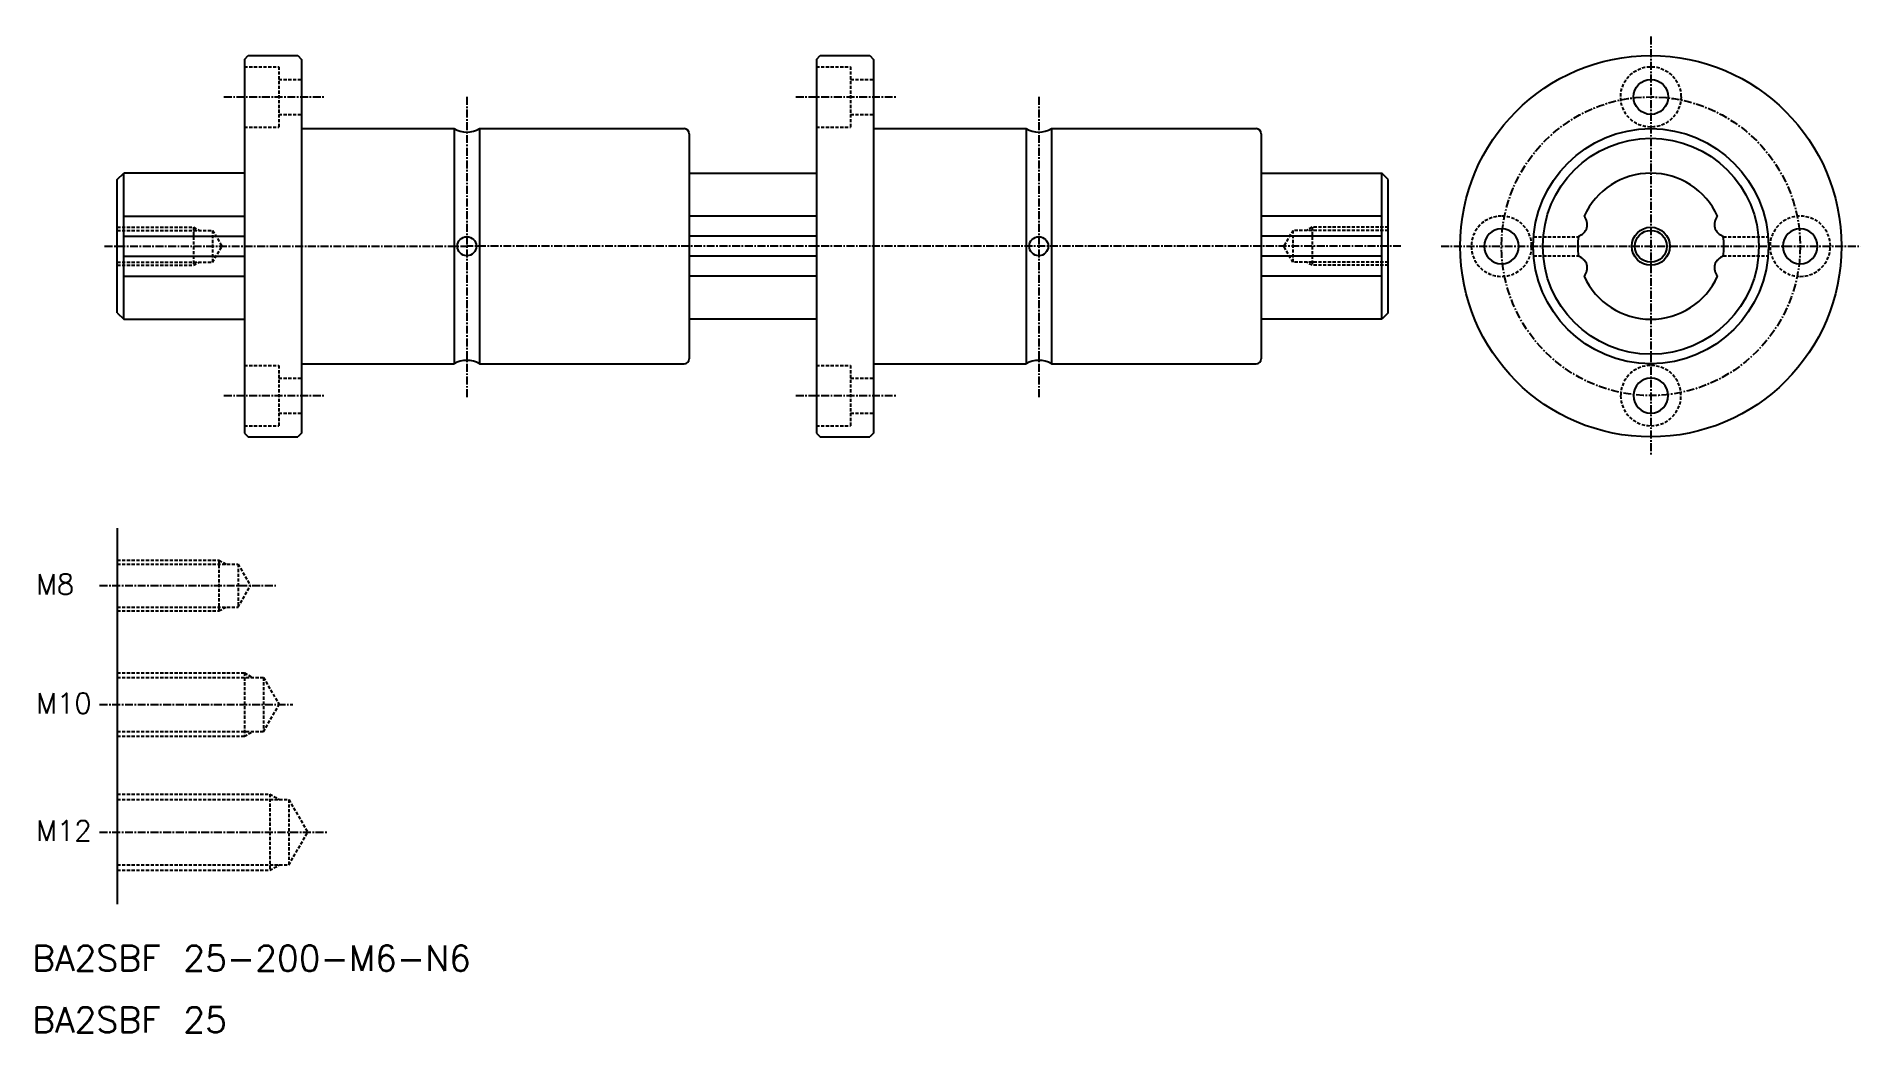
# Model space of a CAD drawing. Extents: x -143 to 144, y 1467 to 1623.
import ezdxf

# ---------------------------------------------------------------- set-up
doc = ezdxf.new("R2010")
doc.units = 0
doc.linetypes.add('CENTER', pattern=[2, 1.25, -0.25, 0.25, -0.25])
doc.linetypes.add('DASHED', pattern=[0.75, 0.5, -0.25])
doc.layers.get('0').update_dxf_attribs({"linetype": 'CONTINUOUS'})
doc.layers.add('CENTER', color=1, linetype='CENTER')
doc.styles.get("Standard").update_dxf_attribs({"font": 'txt.shx', "bigfont": 'bigfont.shx'})

msp = doc.modelspace()

# ---------------------------------------------------------------- linework, layer by layer
at = {"color": 7, "linetype": 'CONTINUOUS'}
for p, q in [((-110.27, 1619.7), (-109.67, 1620.3)), ((-110.27, 1619.7), (-110.27, 1560.9)), ((-109.67, 1620.3), (-101.87, 1620.3)), ((-101.87, 1620.3), (-101.27, 1619.7)), ((-101.27, 1619.7), (-101.27, 1560.9)), ((-20.27, 1619.7), (-19.67, 1620.3)), ((-20.27, 1619.7), (-20.27, 1560.9)), ((-19.67, 1620.3), (-11.87, 1620.3)), ((-11.87, 1620.3), (-11.27, 1619.7)), ((-11.27, 1619.7), (-11.27, 1560.9)), ((-101.27, 1608.8), (-77.27, 1608.8)), ((-77.27, 1608.8), (-77.27, 1571.8)), ((-73.27, 1608.8), (-73.27, 1571.8)), ((-73.27, 1608.8), (-41.07, 1608.8)), ((-40.27, 1608), (-40.27, 1572.6)), ((-11.27, 1608.8), (12.73, 1608.8)), ((12.73, 1608.8), (12.73, 1571.8)), ((16.73, 1608.8), (16.73, 1571.8)), ((16.73, 1608.8), (48.93, 1608.8)), ((49.73, 1608), (49.73, 1572.6)), ((-130.27, 1600.8), (-129.27, 1601.8)), ((-110.27, 1601.8), (-129.27, 1601.8)), ((-129.27, 1578.8), (-129.27, 1601.8)), ((-40.27, 1601.8), (-20.27, 1601.8)), ((49.73, 1601.8), (68.73, 1601.8)), ((69.73, 1600.8), (68.73, 1601.8)), ((68.73, 1578.8), (68.73, 1601.8)), ((-130.27, 1579.8), (-130.27, 1600.8)), ((69.73, 1579.8), (69.73, 1600.8)), ((-129.27, 1595.02), (-110.27, 1595.02)), ((-20.27, 1595.02), (-40.27, 1595.02)), ((68.73, 1595.02), (49.73, 1595.02)), ((-129.27, 1591.86), (-110.27, 1591.86)), ((-20.27, 1591.86), (-40.27, 1591.86)), ((68.73, 1591.86), (49.73, 1591.86)), ((-129.27, 1588.75), (-110.27, 1588.75)), ((-20.27, 1588.75), (-40.27, 1588.75)), ((68.73, 1588.75), (49.73, 1588.75)), ((-129.27, 1585.59), (-110.27, 1585.59)), ((-20.27, 1585.59), (-40.27, 1585.59)), ((68.73, 1585.59), (49.73, 1585.59)), ((-130.27, 1579.8), (-129.27, 1578.8)), ((-129.27, 1578.8), (-110.27, 1578.8)), ((-20.27, 1578.8), (-40.27, 1578.8)), ((68.73, 1578.8), (49.73, 1578.8)), ((69.73, 1579.8), (68.73, 1578.8)), ((-101.27, 1571.8), (-77.27, 1571.8)), ((-73.27, 1571.8), (-41.07, 1571.8)), ((-11.27, 1571.8), (12.73, 1571.8)), ((16.73, 1571.8), (48.93, 1571.8)), ((-110.27, 1560.9), (-109.67, 1560.3)), ((-109.67, 1560.3), (-101.87, 1560.3)), ((-101.27, 1560.9), (-101.87, 1560.3)), ((-20.27, 1560.9), (-19.67, 1560.3)), ((-19.67, 1560.3), (-11.87, 1560.3)), ((-11.27, 1560.9), (-11.87, 1560.3)), ((-130.27, 1545.93), (-130.27, 1486.76))]:
    msp.add_line(p, q, dxfattribs=at)
at = {"color": 3, "linetype": 'DASHED'}
for p, q in [((-110.27, 1618.55), (-104.87, 1618.55)), ((-104.87, 1618.55), (-104.87, 1609.05)), ((-104.87, 1616.55), (-101.27, 1616.55)), ((-20.27, 1618.55), (-14.87, 1618.55)), ((-14.87, 1618.55), (-14.87, 1609.05)), ((-14.87, 1616.55), (-11.27, 1616.55)), ((-104.87, 1611.05), (-101.27, 1611.05)), ((-14.87, 1611.05), (-11.27, 1611.05)), ((-110.27, 1609.05), (-104.87, 1609.05)), ((-20.27, 1609.05), (-14.87, 1609.05)), ((-130.27, 1593.3), (-118.27, 1593.3)), ((-118.27, 1593.3), (-117.4, 1592.8)), ((-118.27, 1593.3), (-118.27, 1587.3)), ((57.73, 1593.3), (56.87, 1592.8)), ((69.73, 1593.3), (57.73, 1593.3)), ((57.73, 1593.3), (57.73, 1587.3)), ((-130.27, 1592.8), (-115.27, 1592.8)), ((-115.27, 1592.8), (-115.27, 1587.8)), ((-115.27, 1592.8), (-113.82, 1590.3)), ((-115.27, 1587.8), (-113.82, 1590.3)), ((54.73, 1592.8), (53.29, 1590.3)), ((54.73, 1587.8), (53.29, 1590.3)), ((69.73, 1592.8), (54.73, 1592.8)), ((54.73, 1592.8), (54.73, 1587.8)), ((92.61, 1591.8), (99.64, 1591.8)), ((122.45, 1591.8), (129.49, 1591.8)), ((-130.27, 1587.8), (-115.27, 1587.8)), ((-118.27, 1587.3), (-117.4, 1587.8)), ((69.73, 1587.8), (54.73, 1587.8)), ((57.73, 1587.3), (56.87, 1587.8)), ((92.61, 1588.8), (99.64, 1588.8)), ((122.45, 1588.8), (129.49, 1588.8)), ((-130.27, 1587.3), (-118.27, 1587.3)), ((69.73, 1587.3), (57.73, 1587.3)), ((-110.27, 1571.55), (-104.87, 1571.55)), ((-104.87, 1571.55), (-104.87, 1562.05)), ((-20.27, 1571.55), (-14.87, 1571.55)), ((-14.87, 1571.55), (-14.87, 1562.05)), ((-104.87, 1569.55), (-101.27, 1569.55)), ((-14.87, 1569.55), (-11.27, 1569.55)), ((-110.27, 1562.05), (-104.87, 1562.05)), ((-104.87, 1564.05), (-101.27, 1564.05)), ((-20.27, 1562.05), (-14.87, 1562.05)), ((-14.87, 1564.05), (-11.27, 1564.05)), ((-130.27, 1540.91), (-114.27, 1540.91)), ((-130.27, 1540.28), (-111.27, 1540.28)), ((-114.27, 1540.91), (-114.27, 1532.91)), ((-114.27, 1540.91), (-113.19, 1540.28)), ((-111.27, 1540.28), (-111.27, 1533.53)), ((-111.27, 1540.28), (-109.32, 1536.91)), ((-111.27, 1533.53), (-109.32, 1536.91)), ((-130.27, 1533.53), (-111.27, 1533.53)), ((-130.27, 1532.91), (-114.27, 1532.91)), ((-125.52, 1533.53), (-125.52, 1533.53)), ((-120.77, 1533.53), (-120.77, 1533.53)), ((-114.27, 1532.91), (-113.19, 1533.53)), ((-130.27, 1523.19), (-110.27, 1523.19)), ((-130.27, 1522.44), (-107.27, 1522.44)), ((-110.27, 1523.19), (-110.27, 1513.19)), ((-110.27, 1523.19), (-108.97, 1522.44)), ((-107.27, 1522.44), (-104.81, 1518.19)), ((-107.27, 1522.44), (-107.27, 1513.94)), ((-107.27, 1513.94), (-104.81, 1518.19)), ((-130.27, 1513.94), (-107.27, 1513.94)), ((-130.27, 1513.19), (-110.27, 1513.19)), ((-110.27, 1513.19), (-108.97, 1513.94)), ((-130.27, 1504.11), (-106.27, 1504.11)), ((-106.27, 1504.11), (-106.27, 1492.11)), ((-106.27, 1504.11), (-104.75, 1503.23)), ((-130.27, 1503.23), (-103.27, 1503.23)), ((-103.27, 1503.23), (-103.27, 1492.98)), ((-103.27, 1503.23), (-100.31, 1498.11)), ((-103.27, 1492.98), (-100.31, 1498.11)), ((-130.27, 1492.98), (-103.27, 1492.98)), ((-106.27, 1492.11), (-104.75, 1492.98)), ((-130.27, 1492.11), (-106.27, 1492.11))]:
    msp.add_line(p, q, dxfattribs=at)
at = {"color": 7, "linetype": 'CONTINUOUS'}
for centre, radius in [((111.05, 1590.3), 30), ((111.05, 1613.8), 2.75), ((111.05, 1590.3), 18.5), ((111.05, 1590.3), 17), ((-75.27, 1590.3), 1.5), ((14.73, 1590.3), 1.5), ((111.05, 1590.3), 2.5)]:
    msp.add_circle(centre, radius, dxfattribs=at)
at = {"color": 3, "linetype": 'DASHED'}
msp.add_circle((111.05, 1613.8), 4.75, dxfattribs=at)
at = {"color": 3, "linetype": 'CONTINUOUS'}
msp.add_circle((111.05, 1590.3), 3, dxfattribs=at)
at = {"color": 7, "linetype": 'CONTINUOUS'}
for centre, radius, start, end in [((-75.27, 1612.27), 4, 239.9999, 299.9999), ((-41.07, 1608), 0.8, 0, 90), ((14.73, 1612.27), 4, 239.9999, 299.9999), ((48.93, 1608), 0.8, 0, 90), ((111.05, 1590.3), 11.5, 24.2232, 155.7768), ((87.55, 1590.3), 2.75, 89.99999567428932, 89.99996471106816), ((98.92, 1593.96), 2.22, 289.3441, 339.7117), ((98.82, 1593.64), 2.22, 348.2883, 38.6559), ((123.27, 1593.64), 2.22, 141.3441, 191.7117), ((123.18, 1593.96), 2.22, 200.2883, 250.6559), ((134.55, 1590.3), 2.75, 270, 269.9999), ((111.05, 1590.3), 11.5, 172.2232, 187.7768), ((111.05, 1590.3), 11.5, 352.2232, 7.7768), ((98.92, 1586.65), 2.22, 20.2884, 70.6559), ((98.82, 1586.97), 2.22, 321.3441, 11.7118), ((123.27, 1586.97), 2.22, 168.2883, 218.6559), ((123.18, 1586.65), 2.22, 109.3441, 159.7117), ((111.05, 1590.3), 11.5, 204.2232, 335.7768), ((-75.27, 1568.34), 4, 60, 120), ((-41.07, 1572.6), 0.8, 270, 0), ((14.73, 1568.34), 4, 60, 120), ((48.93, 1572.6), 0.8, 270, 0), ((111.05, 1566.8), 2.75, 180, 179.9999)]:
    msp.add_arc(centre, radius, start, end, dxfattribs=at)
at = {"color": 3, "linetype": 'DASHED'}
for centre, start, end in [((87.55, 1590.3), 89.99999567428932, 89.99996471106816), ((134.55, 1590.3), 270, 269.9999), ((111.05, 1566.8), 180, 179.9999)]:
    msp.add_arc(centre, 4.75, start, end, dxfattribs=at)
at = {"layer": 'CENTER', "color": 1, "linetype": 'CENTER'}
for p, q in [((111.05, 1623.3), (111.05, 1557.3)), ((-113.51, 1613.8), (-97.59, 1613.8)), ((-75.27, 1613.8), (-75.27, 1566.3)), ((-23.51, 1613.8), (-7.59, 1613.8)), ((14.73, 1613.8), (14.73, 1566.3)), ((-132.27, 1590.3), (-75.27, 1590.3)), ((71.73, 1590.3), (-75.27, 1590.3)), ((78.05, 1590.3), (144.05, 1590.3)), ((-113.51, 1566.8), (-97.59, 1566.8)), ((-23.51, 1566.8), (-7.59, 1566.8)), ((-133.06, 1536.91), (-105.15, 1536.91)), ((-133.06, 1518.19), (-102.65, 1518.19)), ((-133.06, 1498.11), (-97.32, 1498.11))]:
    msp.add_line(p, q, dxfattribs=at)
msp.add_circle((111.05, 1590.3), 23.5, dxfattribs=at)

# ---------------------------------------------------------------- texts
at = {"color": 7, "linetype": 'CONTINUOUS'}
for s, height, p in [('M8', 3.2, (-143.08, 1535.52)), ('M10', 3.2, (-143.08, 1516.8)), ('M12', 3.2, (-143.08, 1496.72)), ('BA2SBF 25-200-M6-N6', 4, (-143.68, 1476.27)), ('BA2SBF 25', 4, (-143.68, 1466.58))]:
    msp.add_text(s, height=height, dxfattribs=at).set_placement(p)

doc.saveas('drawing.dxf')
